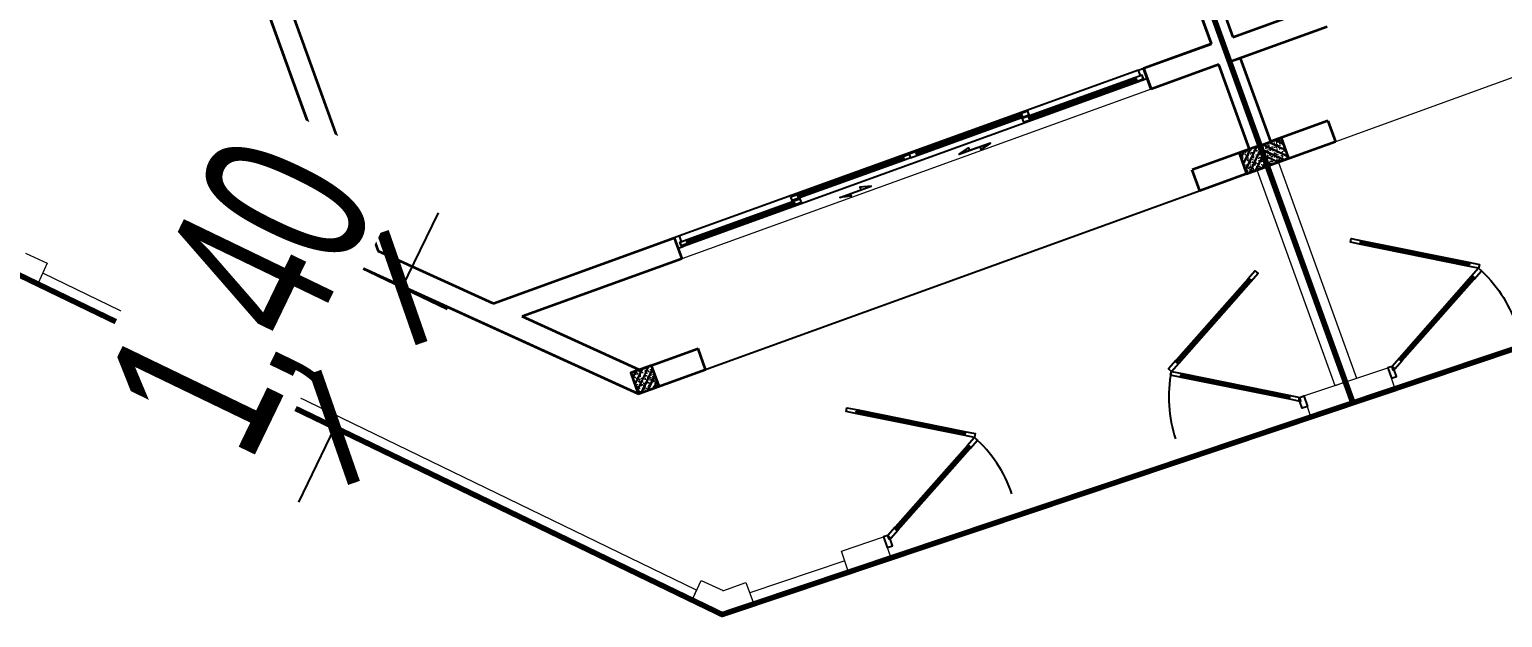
# Model space of a CAD drawing. Header units: metres. Extents: x 568336 to 569219, y 2065964 to 2066430.
# Drawn here: x 568630.39 to 568643.67, y 2066195.9 to 2066201.2 of the extents above; entities that cross this region are included whole.
import ezdxf

# ---------------------------------------------------------------- set-up
doc = ezdxf.new("R2010")
doc.units = ezdxf.units.M
doc.linetypes.add('HIDDEN', pattern=[0.375, 0.25, -0.125])
doc.layers.get('0').update_dxf_attribs({"linetype": 'CONTINUOUS'})
doc.layers.get('DEFPOINTS').update_dxf_attribs({"linetype": 'CONTINUOUS'})
for name, color, linetype, lineweight in [('-DOOR', 137, 'CONTINUOUS', 9), ('-HATCH', 8, 'CONTINUOUS', 5), ('-LINE1', 7, 'CONTINUOUS', 18), ('-STEEL1', 1, 'CONTINUOUS', 35), ('-WALL', 4, 'CONTINUOUS', 35), ('EC-Thiet bi', 8, 'CONTINUOUS', 25)]:
    doc.layers.add(name, color=color, linetype=linetype, lineweight=lineweight)
doc.layers.add('LoLK', color=6, linetype='CONTINUOUS')
doc.layers.add('TIMDUONG', color=1, linetype='CONTINUOUS')
doc.styles.add('KTHUOC', font='', dxfattribs={"width": 0.8})
doc.styles.get('KTHUOC').set_extended_font_data('.VnArial NarrowH')
doc.dimstyles.new('tien', dxfattribs={"dimscale": 0, "dimtxt": 1.5, "dimasz": 0.75, "dimexe": 0.45, "dimexo": 0, "dimgap": 0.25, "dimtad": 1, "dimzin": 1, "dimtxsty": 'KTHUOC', "dimblk1": 'ARCHTICK', "dimblk2": 'ARCHTICK', "dimsah": 1, "dimcen": 1, "dimdle": 0.45, "dimclrd": 37, "dimclre": 37, "dimclrt": 7, "dimaunit": 1, "dimadec": 0, "dimazin": 0, "dimtfac": 1, "dimtix": 1, "dimtofl": 0, "dimtmove": 2, "dimatfit": 3, "dimldrblk": 'ARCHTICK', "dimfxl": 1, "dimtfill": 1, "dimtolj": 1, "dimtzin": 1, "dimarcsym": 0})

# ---------------------------------------------------------------- blocks, each defined once
blk = doc.blocks.new('*U128')
at = {"color": 8, "ltscale": 100}
for p, q in [((50.00000000145428, 99.99999999927059), (4449.699729980435, 99.99999999927138)), ((50.00000000145519, 0), (4449.699729980435, -1.13686837721616e-13))]:
    blk.add_line(p, q, dxfattribs=at)
at = {"ltscale": 100}
for p, q in [((105.0000000014261, 44.99999999742704), (1114.924932492024, 45.000000003248)), ((1114.924932490816, 10.000000003248), (105.0000000002183, 9.99999999742704)), ((1184.9249324962, 89.9999999960248), (2179.849864992744, 90.00000000184667)), ((2179.849864991536, 55.00000000184667), (1184.924932494992, 54.9999999960248)), ((3314.77479748569, 89.9999999960252), (2319.849864992744, 90.00000000184667)), ((2319.849864993952, 55.00000000184667), (3314.774797486898, 54.9999999960252)), ((4394.699729984061, 44.99999999742784), (3384.774797489866, 45.0000000032484)), ((3384.774797491074, 10.0000000032484), (4394.699729985269, 9.999999997427835))]:
    blk.add_line(p, q, dxfattribs=at)
for points in [[(50.00000000145428, 99.9999999992724), (0, 99.9999999992724), (0, 0), (50.00000000145519, 0), (50.00000000145519, 9.999999999714419), (35.00000000021919, 10.00000000033742), (35.00000000145519, 45.00000000033742), (50.00000000145519, 44.99999999971351)], [(4499.69972998189, 7.958078640513122e-13), (4449.699729980435, 2.614797267597169e-12), (4449.699729980435, 9.999999999716124), (4464.699729981672, 10.00000000033913), (4464.699729980435, 45.00000000033913), (4449.699729980435, 44.99999999971612), (4449.699729980435, 99.99999999927411), (4499.69972998189, 99.99999999927411)]]:
    blk.add_lwpolyline(points, close=True)
for points in [[(105.0000000010932, 32.49999999608826), (95.00000000109321, 32.49999999641295), (95.00000000078398, 22.49999999641295), (105.000000000784, 22.49999999608826), (105.0000000002183, 9.99999999742704), (35.00000000021828, 10.00000000033742), (35.00000000145519, 45.00000000033742), (105.0000000014261, 44.99999999742704)], [(1114.9249324962, 89.99999999893518), (1184.9249324962, 89.9999999960248), (1184.924932495634, 77.49999999736357), (1174.924932495634, 77.49999999768826), (1174.924932495325, 67.49999999768826), (1184.924932495325, 67.49999999736357), (1184.924932494992, 54.9999999960248), (1114.924932494992, 54.99999999893518)], [(1184.924932490816, 10.00000000033762), (1114.924932490816, 10.000000003248), (1114.924932491381, 22.50000000190923), (1124.924932491381, 22.50000000158454), (1124.924932491691, 32.50000000158454), (1114.924932491691, 32.50000000190923), (1114.924932492024, 45.000000003248), (1184.924932492024, 45.00000000033762)], [(2179.849864991869, 67.50000000318545), (2189.849864991869, 67.50000000286076), (2189.849864992178, 77.50000000286076), (2179.849864992178, 77.50000000318545), (2179.849864992744, 90.00000000184667), (2249.849864992744, 89.99999999893629), (2249.849864991507, 54.99999999893629), (2179.849864991536, 55.00000000184667)], [(2319.849864993619, 67.50000000318545), (2309.849864993619, 67.50000000286076), (2309.849864993309, 77.50000000286076), (2319.849864993309, 77.50000000318545), (2319.849864992744, 90.00000000184667), (2249.849864992744, 89.99999999893629), (2249.849864993981, 54.99999999893629), (2319.849864993952, 55.00000000184667)], [(3384.77479748569, 89.99999999893558), (3314.77479748569, 89.9999999960252), (3314.774797486255, 77.49999999736397), (3324.774797486255, 77.49999999768866), (3324.774797486565, 67.49999999768866), (3314.774797486565, 67.49999999736397), (3314.774797486898, 54.9999999960252), (3384.774797486898, 54.99999999893558)], [(3314.774797491074, 10.00000000033802), (3384.774797491074, 10.0000000032484), (3384.774797490509, 22.50000000190963), (3374.774797490509, 22.50000000158494), (3374.774797490199, 32.50000000158494), (3384.774797490199, 32.50000000190963), (3384.774797489866, 45.0000000032484), (3314.774797489866, 45.00000000033802)], [(4394.699729984394, 32.49999999608906), (4404.699729984394, 32.49999999641375), (4404.699729984703, 22.49999999641375), (4394.699729984703, 22.49999999608906), (4394.699729985269, 9.999999997427835), (4464.699729985269, 10.00000000033822), (4464.699729984032, 45.00000000033822), (4394.699729984061, 44.99999999742784)]]:
    blk.add_lwpolyline(points, close=True, dxfattribs=at)
at = {"color": 8, "ltscale": 100}
for points in [[(1124.924932491691, 32.50000000158454), (1124.924932491381, 22.50000000158454), (95.00000000078398, 22.49999999641295), (95.00000000109321, 32.49999999641295)], [(1174.924932495325, 67.49999999768826), (1174.924932495634, 77.49999999768826), (2189.849864992178, 77.50000000286076), (2189.849864991869, 67.50000000286076)], [(3324.774797486565, 67.49999999768866), (3324.774797486255, 77.49999999768866), (2309.849864993309, 77.50000000286076), (2309.849864993619, 67.50000000286076)], [(3374.774797490199, 32.50000000158494), (3374.774797490509, 22.50000000158494), (4404.699729984703, 22.49999999641375), (4404.699729984394, 32.49999999641375)]]:
    blk.add_lwpolyline(points, close=True, dxfattribs=at)
for points in [[(1628.013024305801, -64.99999999966228), (1628.013024305801, -89.99999999966228), (1528.013024305801, -64.99999999966228), (1828.013024305801, -64.99999999966228), (1728.013024305801, -39.99999999966228), (1728.013024305801, -64.99999999966228)], [(2871.686705677553, -64.99999999966208), (2871.686705677553, -89.99999999966208), (2971.686705677553, -64.99999999966208), (2671.686705677553, -64.99999999966208), (2771.686705677553, -39.99999999966208), (2771.686705677553, -64.99999999966208)]]:
    blk.add_lwpolyline(points)
blk = doc.blocks.new('18x35')
at = {"layer": '-HATCH'}
h = blk.add_hatch(dxfattribs=at)
h.set_pattern_fill('CHAU-01', color=256, scale=10, angle=-1.272221872585407e-14, pattern_type=2)
h.set_pattern_definition([(49.99999999999999, (0, 0), (71.72601826007535, -6.275213498259527), [7.5, -82.5]), (355, (0, 0), (-13.87513336129999, 75.21921337000119), [6, -66]), (100.4514, (5.977167999997619, -0.5229339999999638), (57.85093817140217, 68.94395420609534), [6.374019000000001, -70.1142112]), (46.18419999999998, (0, 20), (106.7241048625644, -16.55190143290183), [11.25, -123.75]), (96.63559999999998, (8.89367449999554, 18.62066930000003), (93.46627055487036, 97.41178709004416), [9.561028799999994, -105.1713]), (351.1842, (0, 20), (93.46619451336275, 97.41186009253245), [9, -99]), (20.99999999999998, (10, 15), (59.69070521184616, -40.2618890665339), [7.5, -82.5]), (326.0000000000001, (10, 15), (24.33153319215819, 72.5150045046853), [6, -66]), (71.45139999999999, (14.97422329999972, 11.64483940000002), (84.022262858149, 32.25304967099522), [6.374019000000001, -70.1142112]), (37.49999999999998, (0, 0), (1.215985531729074, 33.28938538313115), [0, -65.19999999999999, 0, -67, 0, -66.25]), (7.499999999999987, (0, 0), (26.30695374421487, 39.44117118823602), [0, -38.2, 0, -63.7, 0, -25.25]), (327.5, (-22.30000000000291, 0), (53.3822436172409, -2.255487173437988), [0, -25, 0, -78, 0, -103.5]), (317.5, (-32.30000000000291, 0), (58.31861693423862, 10.01049823323176), [0, -32.5, 0, -51.8, 0, -73.5]), (44.99999999999999, (0, 0), (-30.05203820042826, 30.05203820042828), []), (44.99999999999999, (0, 12.25), (-30.05203820042826, 30.05203820042828), [])])
h.paths.add_polyline_path([(96508.03118051568, 47993.04977023201), (96508.03118051568, 47793.04977023201), (96708.03118051568, 47793.04977023201), (96708.03118051568, 47993.04977023201)])
at = {"layer": '-STEEL1'}
blk.add_lwpolyline([(96508.03118051568, 47793.04977023201), (96708.03118051568, 47793.04977023201), (96708.03118051568, 47993.04977023201), (96508.03118051568, 47993.04977023201)], close=True, dxfattribs=at)
blk = doc.blocks.new('M2-T1.1')
at = {"layer": '-DOOR'}
for p, q in [((568640.4702337835, 2066200.755566159), (568636.2386750064, 2066199.225465516)), ((568640.4705328691, 2066200.755658618), (568636.2390042003, 2066199.225474712)), ((568635.9230648258, 2066197.929267928), (568640.9425760462, 2066199.744026569))]:
    blk.add_line(p, q, dxfattribs=at)
for points in [[(568636.4529162064, 2066214.071594699), (568628.9296266023, 2066211.35117953), (568633.3772653667, 2066199.052313141), (568635.880673545, 2066197.91392121), (568641.553742643, 2066199.965361133), (568636.4539144482, 2066214.071955584)], [(568636.2046630806, 2066199.319528472), (568640.4362297639, 2066200.849607249), (568640.504237803, 2066200.661525069), (568636.2726790262, 2066199.131424426)], [(568636.2049904236, 2066199.319536998), (568640.4365269991, 2066200.849699039), (568640.5045387391, 2066200.661618197), (568636.2730100706, 2066199.13143429)]]:
    blk.add_lwpolyline(points, dxfattribs=at)
at = {"layer": '-LINE1'}
for p, q in [((568635.9227101267, 2066197.92926495), (568640.9422570547, 2066199.743924822)), ((568637.7430761529, 2066196.406241559), (568636.884572384, 2066196.119378893))]:
    blk.add_line(p, q, dxfattribs=at)
for points in [[(568625.4643900503, 2066212.118472222), (568630.1956530432, 2066199.03444783), (568636.3662415609, 2066196.053845297), (568636.4061989853, 2066196.141708863), (568636.4061989853, 2066196.141708863), (568630.5101436486, 2066199.001347088)], [(568642.1637594172, 2066197.984326938), (568641.459222972, 2066199.931446897), (568641.5532640625, 2066199.965450917), (568642.2522430858, 2066198.018691952), (568642.1637594172, 2066197.984326938)], [(568642.1637594172, 2066197.984326938), (568641.4595399078, 2066199.931559408), (568641.553580329, 2066199.965565277), (568642.2566071418, 2066198.020294115), (568642.1637594172, 2066197.984326938)], [(568630.3551588341, 2066199.181637972), (568630.5515229317, 2066199.092384196), (568630.4687643657, 2066198.910309981), (568630.1956530432, 2066199.03444783), (568630.1957051601, 2066199.03456249)], [(568636.6364520567, 2066195.92332872), (568636.6364504797, 2066195.923325253), (568636.363363302, 2066196.047516208), (568636.4461572722, 2066196.229574326), (568636.6450711758, 2066196.139114907)], [(568636.6432393272, 2066196.138452534), (568636.8505683645, 2066196.213419983), (568636.9185764035, 2066196.025337803), (568636.6364531328, 2066195.923325744), (568636.6364520567, 2066195.92332872)]]:
    blk.add_lwpolyline(points, dxfattribs=at)
for points in [[(568642.2609343807, 2066198.021835969), (568642.3245657645, 2066197.832228356), (568641.945350538, 2066197.704965588), (568641.8817191542, 2066197.894573201)], [(568638.0923028166, 2066196.622863688), (568638.1559342004, 2066196.433256075), (568637.7767189739, 2066196.305993307), (568637.7130875902, 2066196.49560092)]]:
    blk.add_lwpolyline(points, close=True, dxfattribs=at)
at = {"layer": '-WALL'}
for p, q in [((568641.047505631, 2066201.070636552), (568639.929155196, 2066204.163187774)), ((568641.0477985169, 2066201.070740369), (568639.9293872305, 2066204.163269585)), ((568633.376932766, 2066199.052360255), (568632.3641275968, 2066201.853071318)), ((568633.3772653667, 2066199.052313141), (568632.3644050885, 2066201.853004274)), ((568632.5519414911, 2066201.920986273), (568633.5360190478, 2066199.199723637)), ((568632.5522176465, 2066201.920922925), (568633.5363487488, 2066199.199679653)), ((568641.1074456554, 2066201.19864657), (568641.5533433001, 2066199.965481623)), ((568641.1077360223, 2066201.198751568), (568641.5536579319, 2066199.965595394)), ((568640.4362284883, 2066200.849606788), (568641.047505631, 2066201.070636552)), ((568640.4365257235, 2066200.849698578), (568641.0477985169, 2066201.070740369)), ((568640.5042365275, 2066200.661524608), (568640.4362284883, 2066200.849606788)), ((568640.4362284883, 2066200.849606788), (568640.5042365275, 2066200.661524608)), ((568640.5042365275, 2066200.661524608), (568640.4362284883, 2066200.849606788)), ((568640.5045374635, 2066200.661617735), (568640.4365257235, 2066200.849698578)), ((568640.4365257235, 2066200.849698578), (568640.5045374635, 2066200.661617735)), ((568640.5045374635, 2066200.661617735), (568640.4365257235, 2066200.849698578)), ((568641.1153269263, 2066200.882486847), (568640.5042365275, 2066200.661524608)), ((568641.1156235144, 2066200.882591999), (568640.5045374635, 2066200.661617735)), ((568641.3912054476, 2066200.119523596), (568641.1153269263, 2066200.882486847)), ((568641.3915170484, 2066200.119634177), (568641.1156235144, 2066200.882591999)), ((568641.3912054476, 2066200.119523596), (568640.8740778953, 2066199.932514522)), ((568641.3915170484, 2066200.119634177), (568640.8743931758, 2066199.932614926)), ((568641.5533433001, 2066199.965481623), (568640.9420750049, 2066199.744428388)), ((568641.5536579319, 2066199.965595394), (568640.9423939864, 2066199.744530132)), ((568640.9420750049, 2066199.744428388), (568640.8740778953, 2066199.932514522)), ((568640.9423939864, 2066199.744530132), (568640.8743931758, 2066199.932614926)), ((568634.5713214249, 2066198.728908919), (568636.2046709866, 2066199.319506607)), ((568634.57166039, 2066198.728885307), (568636.2049983302, 2066199.319515134)), ((568636.2046709866, 2066199.319506607), (568636.2726790262, 2066199.131424426)), ((568636.2049983302, 2066199.319515134), (568636.2730100706, 2066199.13143429)), ((568634.5713214249, 2066198.728908919), (568633.5360190478, 2066199.199723637)), ((568634.57166039, 2066198.728885307), (568633.5363487488, 2066199.199679653)), ((568635.8803185438, 2066197.913919066), (568633.376932766, 2066199.052360255)), ((568635.880673545, 2066197.91392121), (568633.3772653667, 2066199.052313141)), ((568636.2726790262, 2066199.131424426), (568634.8318391757, 2066198.610435714)), ((568636.2730100706, 2066199.13143429), (568634.8321804717, 2066198.610417227)), ((568635.8889353807, 2066198.129710022), (568634.8318391757, 2066198.610435714)), ((568635.8892861357, 2066198.129712335), (568634.8321804717, 2066198.610417227)), ((568635.8889353807, 2066198.129710022), (568636.4189486289, 2066198.321371248)), ((568635.8892861357, 2066198.129712335), (568636.4192956125, 2066198.321383991)), ((568636.4869566681, 2066198.133289067), (568636.4189486289, 2066198.321371248)), ((568636.4873073525, 2066198.133303148), (568636.4192956125, 2066198.321383991)), ((568635.8803185438, 2066197.913919066), (568636.4869566681, 2066198.133289067)), ((568635.880673545, 2066197.91392121), (568636.4873073525, 2066198.133303148))]:
    blk.add_line(p, q, dxfattribs=at)
at = {"ltscale": 100}
for p, q in [((568641.3759677758, 2066198.948753012), (568640.7272601186, 2066198.214193024)), ((568640.7534944038, 2066198.191024893), (568641.402202061, 2066198.925584881)), ((568640.7852858421, 2066198.096212947), (568641.7457872808, 2066197.90169563)), ((568641.7388402338, 2066197.867392007), (568640.7783387951, 2066198.061909324)), ((568638.8132950823, 2066197.539921345), (568637.8527902754, 2066197.734422029)), ((568637.8597367285, 2066197.768725772), (568638.8202415352, 2066197.574225088)), ((568638.845112416, 2066197.44511809), (568638.1964174799, 2066196.710546868)), ((568638.2226521662, 2066196.687379192), (568638.8713471026, 2066197.421950413))]:
    blk.add_line(p, q, dxfattribs=at)
at = {"color": 8, "ltscale": 100}
for points in [[(568640.7300100401, 2066198.198423181), (568640.7375055503, 2066198.191803715), (568641.3994521394, 2066198.941354723), (568641.3919566292, 2066198.947974189)], [(568640.7710188483, 2066198.076145489), (568640.7730037189, 2066198.085946524), (568641.7531072276, 2066197.887459466), (568641.7511223571, 2066197.87765843)], [(568638.8275617287, 2066197.559989051), (568638.8255770279, 2066197.550187981), (568637.845470082, 2066197.748658067), (568637.8474547828, 2066197.758459136)], [(568638.8685969078, 2066197.437720208), (568638.861101283, 2066197.444339545), (568638.1991676744, 2066196.694777073), (568638.2066632992, 2066196.688157738)]]:
    blk.add_lwpolyline(points, close=True, dxfattribs=at)
at = {"ltscale": 100}
for points in [[(568641.3853371635, 2066198.940478679), (568641.3919566292, 2066198.947974189), (568641.3994521394, 2066198.941354723), (568641.3928326734, 2066198.933859213), (568641.402202061, 2066198.925584881), (568641.46839672, 2066199.000539982), (568641.4421624347, 2066199.023708112), (568641.3759677758, 2066198.948753012)], [(568640.6872997448, 2066198.116069792), (568640.7534944038, 2066198.191024893), (568640.7441250163, 2066198.199299226), (568640.7375055503, 2066198.191803715), (568640.7300100401, 2066198.198423181), (568640.7366295061, 2066198.205918692), (568640.7272601186, 2066198.214193024), (568640.6610654596, 2066198.139237923)], [(568640.6872754914, 2066198.116061653), (568640.7852858421, 2066198.096212947), (568640.7828047539, 2066198.083961653), (568640.7730037189, 2066198.085946524), (568640.7710188483, 2066198.076145489), (568640.7808198832, 2066198.074160618), (568640.7783387951, 2066198.061909324), (568640.6803284441, 2066198.08175803)], [(568641.7413213219, 2066197.879643301), (568641.7511223571, 2066197.87765843), (568641.7531072276, 2066197.887459466), (568641.7433061926, 2066197.889444336), (568641.7457872808, 2066197.90169563), (568641.8437976316, 2066197.881846925), (568641.8368505845, 2066197.847543301), (568641.7388402338, 2066197.867392007)], [(568641.8454527431, 2066197.845484023), (568641.8549331237, 2066197.848665592), (568641.8437976316, 2066197.881846925), (568641.8817191542, 2066197.894573201), (568641.9135348462, 2066197.799769395), (568641.8661329428, 2066197.783861548)], [(568637.8572558521, 2066197.756474435), (568637.8474547828, 2066197.758459136), (568637.845470082, 2066197.748658067), (568637.8552711514, 2066197.746673366), (568637.8527902754, 2066197.734422029), (568637.7547795807, 2066197.754269037), (568637.7617260338, 2066197.78857278), (568637.8597367285, 2066197.768725772)], [(568638.911305777, 2066197.520074337), (568638.8132950823, 2066197.539921345), (568638.8157759584, 2066197.552172682), (568638.8255770279, 2066197.550187981), (568638.8275617287, 2066197.559989051), (568638.8177606594, 2066197.561973752), (568638.8202415352, 2066197.574225088), (568638.9182522298, 2066197.55437808)], [(568638.911305777, 2066197.520074337), (568638.845112416, 2066197.44511809), (568638.8544819471, 2066197.436843919), (568638.861101283, 2066197.444339545), (568638.8685969078, 2066197.437720208), (568638.8619775719, 2066197.430224583), (568638.8713471026, 2066197.421950413), (568638.9375404634, 2066197.49690666)], [(568638.1508405112, 2066196.605591215), (568638.1413601857, 2066196.602409482), (568638.1302241188, 2066196.635590621), (568638.0923028166, 2066196.622863688), (568638.1241201502, 2066196.528060432), (568638.1715217783, 2066196.543969099)], [(568638.2132826354, 2066196.695653362), (568638.2066632992, 2066196.688157738), (568638.1991676744, 2066196.694777073), (568638.2057870105, 2066196.702272698), (568638.1964174799, 2066196.710546868), (568638.1302241188, 2066196.635590621), (568638.1564588053, 2066196.612422945), (568638.2226521662, 2066196.687379192)]]:
    blk.add_lwpolyline(points, close=True, dxfattribs=at)
at = {"color": 8, "linetype": 'HIDDEN', "ltscale": 10}
for centre, start, end in [((568641.8437976316, 2066197.881846925), 168.5515008105412, 198.5514951442592), ((568638.1302241188, 2066196.635590621), 18.55249594941427, 48.55248823122173)]:
    blk.add_arc(centre, 1.180000000002715, start, end, dxfattribs=at)
blk.add_arc((568641.2753375965, 2066197.996969418), 0.5800000000007277, 345.0918969958389, 348.5515008105412)
at = {"layer": 'DEFPOINTS', "color": 2}
blk.add_lwpolyline([(568636.4528791368, 2066214.071581291), (568628.9295360051, 2066211.351314157), (568633.376932766, 2066199.052360255), (568635.8803185438, 2066197.913919066), (568641.5534280066, 2066199.965247361), (568636.4538773857, 2066214.071942156)], dxfattribs=at)
at = {"layer": 'TIMDUONG', "color": 1, "linetype": 'HIDDEN', "ltscale": 10, "const_width": 0.05}
blk.add_lwpolyline([(568635.7726575843, 2066215.952376971), (568625.4282189548, 2066212.211709992), (568630.1956530432, 2066199.03444783), (568636.6364510525, 2066195.923324992), (568642.3250382127, 2066197.832386907)], close=True, dxfattribs=at)
at = {"layer": '-STEEL1', "xscale": 0.001, "yscale": 0.001, "zscale": 0.001, "rotation": 19.87842181353832}
for p in [(568566.8587895845, 2066122.136813102), (568561.3738012584, 2066120.153385113)]:
    blk.add_blockref('18x35', p, dxfattribs=at)
at = {"layer": 'EC-Thiet bi', "xscale": -0.001, "yscale": 0.001, "zscale": 0.001}
for p, rotation in [((568640.4702337835, 2066200.755566159), 19.87932303286327), ((568640.4705328691, 2066200.755658618), 19.88045043143817)]:
    blk.add_blockref('*U128', p, dxfattribs=dict(at, rotation=rotation))
blk = doc.blocks.new('M3-T1.1')
at = {"layer": '-DOOR'}
blk.add_line((568644.3297124684, 2066200.969961381), (568649.4078487135, 2066202.806506243), dxfattribs=at)
at = {"layer": '-LINE1'}
for p, q in [((568649.6787605863, 2066203.967897126), (568649.5847216146, 2066203.933887249)), ((568650.794702474, 2066200.896552743), (568649.6787605863, 2066203.967897126)), ((568649.9236517772, 2066202.993048973), (568650.6246686683, 2066201.047091973)), ((568642.3986593971, 2066197.63711124), (568650.7901236343, 2066200.894773149)), ((568650.3494765935, 2066200.938251079), (568650.3856663518, 2066200.845029292))]:
    blk.add_line(p, q, dxfattribs=at)
blk.add_lwpolyline([(568650.3494765935, 2066200.938251079), (568650.4218561095, 2066200.751807506), (568650.7947432543, 2066200.896566539), (568650.7223637379, 2066201.083010111)], close=True, dxfattribs=at)
at = {"layer": '-WALL'}
for p, q in [((568649.6789953501, 2066203.96798203), (568646.8219276485, 2066211.867216891)), ((568648.3262476833, 2066207.412816692), (568649.5165576665, 2066204.121913044)), ((568649.5165576665, 2066204.121913044), (568648.7353157015, 2066203.839371212)), ((568648.8033354557, 2066203.651293268), (568649.6789953501, 2066203.96798203)), ((568649.5835447148, 2066203.933461614), (568649.6789953501, 2066203.96798203)), ((568649.6789953501, 2066203.96798203), (568650.0191020314, 2066203.027570445)), ((568649.855631642, 2066203.181127974), (568649.5835447148, 2066203.933461614)), ((568649.3398289592, 2066202.994584186), (568649.855631642, 2066203.181127974)), ((568649.4078487135, 2066202.806506243), (568650.0191020314, 2066203.027570445)), ((568649.3398289592, 2066202.994584186), (568649.4078487135, 2066202.806506243))]:
    blk.add_line(p, q, dxfattribs=at)
at = {"ltscale": 100}
for p, q in [((568649.7952279281, 2066201.967763253), (568649.1813798789, 2066201.203832253)), ((568649.2086631297, 2066201.181909108), (568649.8225111782, 2066201.945840108)), ((568650.2080161897, 2066200.904455259), (568649.2395085124, 2066201.054097762)), ((568649.2448528875, 2066201.088687322), (568650.213360565, 2066200.939044818))]:
    blk.add_line(p, q, dxfattribs=at)
at = {"color": 8, "ltscale": 100}
for points in [[(568649.1848601417, 2066201.188207344), (568649.1926553559, 2066201.181943588), (568649.8190309154, 2066201.961465018), (568649.8112357014, 2066201.967728773)], [(568649.2315344866, 2066201.06797814), (568649.233061451, 2066201.077860872), (568650.221334591, 2066200.92516444), (568650.2198076267, 2066200.915281708)]]:
    blk.add_lwpolyline(points, close=True, dxfattribs=at)
at = {"ltscale": 100}
for points in [[(568649.8049719459, 2066201.959933559), (568649.8112357014, 2066201.967728773), (568649.8190309154, 2066201.961465018), (568649.8127671597, 2066201.953669803), (568649.8225111782, 2066201.945840108), (568649.8851487336, 2066202.023792251), (568649.857865484, 2066202.045715396), (568649.7952279281, 2066201.967763253)], [(568649.1460255734, 2066201.103956965), (568649.2086631297, 2066201.181909108), (568649.1989191119, 2066201.189738803), (568649.1926553559, 2066201.181943588), (568649.1848601417, 2066201.188207344), (568649.1911238977, 2066201.196002558), (568649.1813798789, 2066201.203832253), (568649.1187423235, 2066201.12588011)], [(568649.1460255734, 2066201.103956965), (568649.2448528875, 2066201.088687322), (568649.2429441821, 2066201.076333908), (568649.233061451, 2066201.077860872), (568649.2315344866, 2066201.06797814), (568649.2414172175, 2066201.066451176), (568649.2395085124, 2066201.054097762), (568649.1406811983, 2066201.069367405)], [(568650.2099248953, 2066200.916808673), (568650.2198076267, 2066200.915281708), (568650.221334591, 2066200.92516444), (568650.2114518597, 2066200.926691404), (568650.213360565, 2066200.939044818), (568650.3121878789, 2066200.923775175), (568650.3068435036, 2066200.889185615), (568650.2080161897, 2066200.904455259)], [(568650.3155321155, 2066200.887528574), (568650.3248542943, 2066200.89114755), (568650.3121878789, 2066200.923775175), (568650.3494765935, 2066200.938251079), (568650.3856663518, 2066200.845029292), (568650.3390554585, 2066200.826934413)]]:
    blk.add_lwpolyline(points, close=True, dxfattribs=at)
at = {"color": 8, "linetype": 'HIDDEN', "ltscale": 10}
blk.add_arc((568650.3121878789, 2066200.923775175), 1.180000000002715, 171.2167758564089, 201.2167744978421, dxfattribs=at)
at = {"layer": 'TIMDUONG', "color": 1, "linetype": 'HIDDEN', "ltscale": 10, "const_width": 0.05}
blk.add_lwpolyline([(568635.7735817514, 2066215.953206084), (568644.2370668948, 2066219.014086967), (568650.794702474, 2066200.896552743), (568642.3986593971, 2066197.63711124)], close=True, dxfattribs=at)
at = {"layer": '-STEEL1', "xscale": 0.001, "yscale": 0.001, "zscale": 0.001, "rotation": 19.87842181353832}
blk.add_blockref('18x35', (568575.324148973, 2066125.199022414), dxfattribs=at)
blk = doc.blocks.new('_ArchTick')
at = {"color": 0, "linetype": 'ByBlock', "const_width": 0.15}
blk.add_lwpolyline([(-0.5, -0.5), (0.5, 0.5)], dxfattribs=at)
blk = doc.blocks.new('*D204')
at = {"color": 37, "lineweight": -2, "transparency": 16777216}
for p, q in [((568633.7515266481, 2066198.871521622), (568634.0777391287, 2066199.546862586)), ((568633.3768876984, 2066199.05248488), (568634.1567312264, 2066198.675794134)), ((568632.7679927582, 2066197.791920922), (568633.5478362862, 2066197.415230176)), ((568633.142631708, 2066197.610957664), (568632.8164192273, 2066196.9356167))]:
    blk.add_line(p, q, dxfattribs=at)
at = {"color": 37, "lineweight": -2, "transparency": 16777216, "xscale": 0.75, "yscale": 0.75, "zscale": 0.75}
for p, rotation in [((568633.7515266481, 2066198.871521622), 244.2178892976678), ((568633.142631708, 2066197.610957664), 64.21788929766781)]:
    blk.add_blockref('_ArchTick', p, dxfattribs=dict(at, rotation=rotation))
at = {"color": 7, "transparency": 16777216, "insert": (568632.4102664936, 2066198.742055166), "char_height": 1.5, "attachment_point": 5, "rotation": 64.21788929766781, "style": 'KTHUOC', "bg_fill": 3, "box_fill_scale": 1.1, "bg_fill_color": 256, "bg_fill_true_color": 13158600, "bg_fill_transparency": 0}
blk.add_mtext('\\A1;1,40 ', dxfattribs=at)
at = {"layer": 'DEFPOINTS', "color": 0, "transparency": 16777216}
for p in [(568633.3768876984, 2066199.05248488), (568632.7679927582, 2066197.791920922), (568633.142631708, 2066197.610957664)]:
    blk.add_point(p, dxfattribs=at)

msp = doc.modelspace()

# ---------------------------------------------------------------- block references
at = {"layer": 'LoLK', "xscale": -1, "rotation": 39.76827858219413}
msp.add_blockref('M3-T1.1', (2327444.981189129, 841794.6789989083), dxfattribs=at)
at = {"layer": 'LoLK'}
msp.add_blockref('M2-T1.1', (0, 0), dxfattribs=at)

# ---------------------------------------------------------------- next in the draw order: dimensions: what is measured, and where the dimension line sits
dim = msp.add_aligned_dim(p1=(568633.3768876984, 2066199.05248488), p2=(568632.7679927582, 2066197.791920922), distance=0.4160553369781635, dimstyle='tien', override={"dimscale": 1, "dimpost": ' '})
dim.commit()
dim.dimension.update_dxf_attribs({"geometry": '*D204', "text_midpoint": (568632.4102664936, 2066198.742055166)})

doc.saveas('drawing.dxf')
